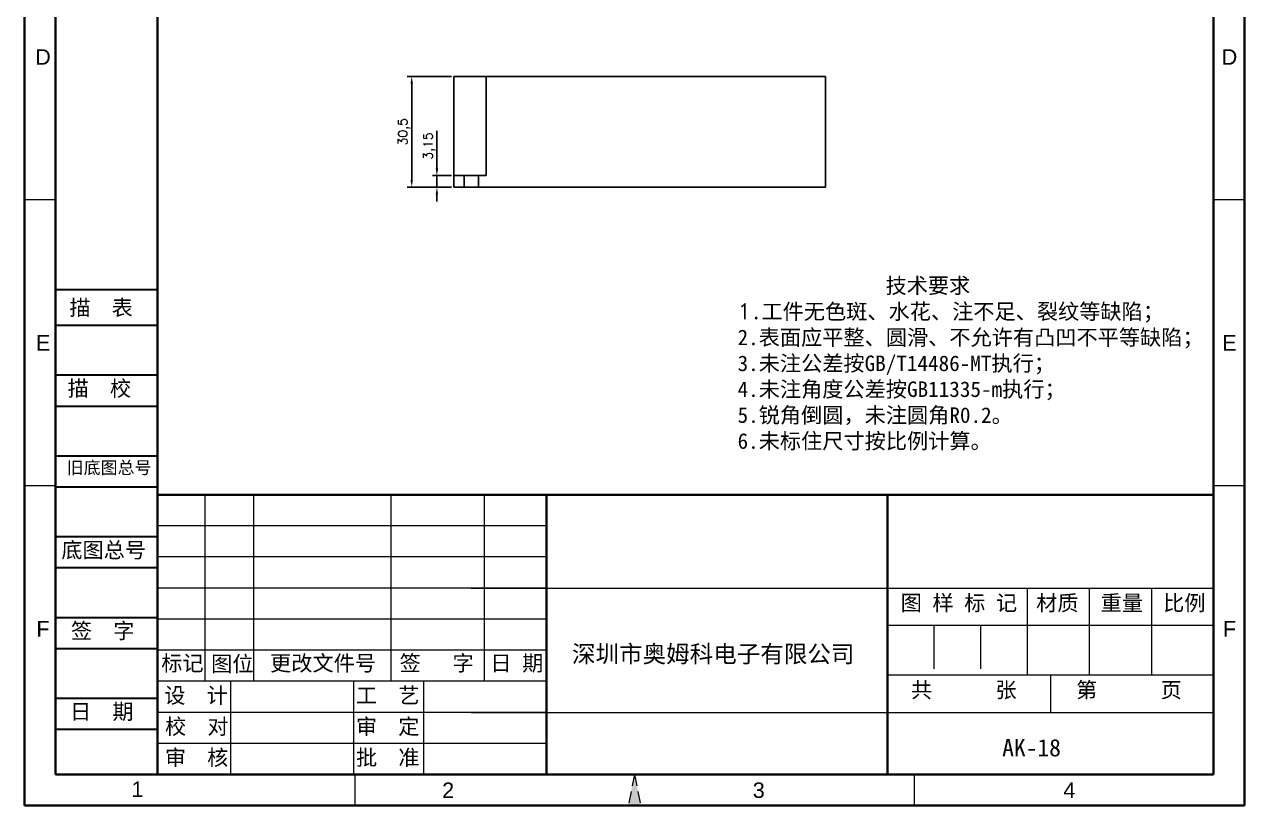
# Model space of a CAD drawing. Header units: millimetres. Extents: x 34563 to 34899, y -471 to 20.
# Drawn here: x 34562.9 to 34899.3, y -471.3 to -255.9 of the extents above; entities that cross this region are included whole.
import ezdxf
from ezdxf.enums import TextEntityAlignment as Align

# ---------------------------------------------------------------- set-up
doc = ezdxf.new("R2010")
doc.units = ezdxf.units.MM
doc.linetypes.add('ACAD_ISO10W100', pattern=[18, 12, -3, 0, -3])
doc.linetypes.add('HIDDEN2', pattern=[4.7625, 3.175, -1.5875])
for name, color, linetype, lineweight in [('dim', 82, 'Continuous', 9), ('图层1', 7, 'ACAD_ISO10W100', 15), ('图层2', 7, 'Continuous', 30), ('图层3', 7, 'Continuous', 15), ('图层4', 7, 'Continuous', 40), ('图层5', 7, 'HIDDEN2', 15)]:
    doc.layers.add(name, color=color, linetype=linetype, lineweight=lineweight)
doc.layers.add('尺寸线', color=7, linetype='Continuous')
doc.styles.get("Standard").update_dxf_attribs({"font": 'txt', "bigfont": 'gbcbig.shx'})
doc.styles.add('样式 3', font='arial.ttf', dxfattribs={"height": 3.8})
doc.dimstyles.new('ISO-25', dxfattribs={"dimtxt": 2.5, "dimasz": 2.5, "dimexe": 1.25, "dimexo": 0.625, "dimtad": 1, "dimtxsty": 'Standard', "dimcen": 2.5, "dimadec": 0, "dimazin": 0, "dimtfac": 1, "dimtmove": 0, "dimatfit": 3, "dimfxl": 0, "dimarcsym": 0})

# ---------------------------------------------------------------- blocks, each defined once
blk = doc.blocks.new('*D2664')
at = {"layer": 'Defpoints', "color": 0, "transparency": 16777216}
for p in [(34676.6, -297.63), (34681.25, -297.63), (34681.25, -300.78)]:
    blk.add_point(p, dxfattribs=at)
at = {"layer": 'dim', "color": 0, "lineweight": -2, "transparency": 16777216}
for p, q in [((34676.6, -295.63), (34676.6, -285.29)), ((34680.62, -297.63), (34675.35, -297.63)), ((34676.6, -300.78), (34676.6, -297.63)), ((34680.62, -300.78), (34675.35, -300.78)), ((34676.6, -302.78), (34676.6, -304.78))]:
    blk.add_line(p, q, dxfattribs=at)
at = {"layer": 'dim', "color": 0, "transparency": 16777216}
for points in [[(34676.27, -295.63), (34676.94, -295.63), (34676.6, -297.63)], [(34676.27, -302.78), (34676.94, -302.78), (34676.6, -300.78)]]:
    blk.add_solid(points, dxfattribs=at)
at = {"layer": 'dim', "color": 0, "transparency": 16777216, "insert": (34674.52, -289.46), "char_height": 2.5, "attachment_point": 5, "rotation": 90}
blk.add_mtext('3,15', dxfattribs=at)
blk = doc.blocks.new('*D2665')
at = {"layer": 'Defpoints', "color": 0, "transparency": 16777216}
for p in [(34669.66, -270.28), (34681.25, -270.28), (34681.25, -300.78)]:
    blk.add_point(p, dxfattribs=at)
at = {"layer": 'dim', "color": 0, "lineweight": -2, "transparency": 16777216}
for p, q in [((34680.62, -270.28), (34668.41, -270.28)), ((34669.66, -298.78), (34669.66, -272.28)), ((34680.62, -300.78), (34668.41, -300.78))]:
    blk.add_line(p, q, dxfattribs=at)
at = {"layer": 'dim', "color": 0, "transparency": 16777216}
for points in [[(34669.32, -272.28), (34669.99, -272.28), (34669.66, -270.28)], [(34669.32, -298.78), (34669.99, -298.78), (34669.66, -300.78)]]:
    blk.add_solid(points, dxfattribs=at)
at = {"layer": 'dim', "color": 0, "transparency": 16777216, "insert": (34667.57, -285.53), "char_height": 2.5, "attachment_point": 5, "rotation": 90}
blk.add_mtext('30,5', dxfattribs=at)

msp = doc.modelspace()

# ---------------------------------------------------------------- hatches: boundary and pattern name
at = {"layer": '图层5'}
msp.add_hatch(color=0, dxfattribs=at).paths.add_polyline_path([(34731.089, -462.699), (34729.326, -471.265), (34732.852, -471.265)])

# ---------------------------------------------------------------- linework, layer by layer
for p, q in [((34681.25, -300.778), (34681.25, -270.278)), ((34681.25, -270.278), (34783.75, -270.278)), ((34690.15, -297.628), (34690.15, -270.278)), ((34783.75, -270.278), (34783.75, -300.778)), ((34681.25, -297.628), (34690.15, -297.628)), ((34684.15, -297.628), (34684.15, -300.778)), ((34688.05, -297.628), (34688.05, -300.778)), ((34783.75, -300.778), (34681.25, -300.778))]:
    msp.add_line(p, q)
at = {"layer": '图层1', "color": 0}
for p, q in [((34571.418, -304.313), (34562.852, -304.313)), ((34899.326, -304.313), (34890.76, -304.313)), ((34571.418, -383.121), (34562.852, -383.121)), ((34899.326, -383.121), (34890.76, -383.121)), ((34813.665, -421.582), (34813.665, -435.288)), ((34826.514, -421.582), (34826.514, -435.288)), ((34626.147, -437.001), (34626.147, -428.435)), ((34626.147, -437.001), (34626.147, -428.435))]:
    msp.add_line(p, q, dxfattribs=at)
at = {"layer": '图层2', "color": 0}
for p, q in [((34599.534, -329.069), (34571.418, -329.069)), ((34599.534, -338.955), (34571.418, -338.955)), ((34599.534, -338.955), (34584.598, -338.955)), ((34599.534, -352.661), (34571.418, -352.661)), ((34599.534, -361.227), (34571.418, -361.227)), ((34599.534, -361.227), (34584.598, -361.227)), ((34599.534, -361.227), (34584.598, -361.227)), ((34599.534, -374.933), (34571.418, -374.933)), ((34599.534, -383.499), (34571.418, -383.499)), ((34599.534, -383.499), (34584.598, -383.499)), ((34599.534, -397.204), (34571.418, -397.204)), ((34599.534, -405.77), (34571.418, -405.77)), ((34599.534, -405.77), (34584.598, -405.77)), ((34599.534, -419.476), (34571.418, -419.476)), ((34599.534, -428.042), (34571.418, -428.042)), ((34599.534, -428.042), (34584.598, -428.042)), ((34599.534, -441.748), (34571.418, -441.748)), ((34599.534, -450.314), (34571.418, -450.314))]:
    msp.add_line(p, q, dxfattribs=at)
at = {"layer": '图层3', "color": 0}
for p, q in [((34612.709, -437.001), (34612.709, -385.605)), ((34626.147, -428.435), (34626.147, -385.605)), ((34664.03, -436.899), (34664.03, -385.605)), ((34689.728, -436.875), (34689.728, -385.605)), ((34706.86, -394.171), (34599.534, -394.171)), ((34706.86, -402.737), (34599.534, -402.737)), ((34706.86, -402.737), (34599.534, -402.737)), ((34706.86, -411.303), (34599.534, -411.303)), ((34686.056, -411.303), (34890.76, -411.303)), ((34839.364, -411.303), (34839.364, -435.288)), ((34856.496, -411.303), (34856.496, -435.288)), ((34873.628, -411.303), (34873.628, -435.288)), ((34706.86, -419.869), (34599.534, -419.869)), ((34890.76, -421.582), (34800.816, -421.582)), ((34839.364, -421.582), (34839.364, -435.288)), ((34706.86, -428.435), (34599.534, -428.435)), ((34706.86, -437.001), (34599.534, -437.001)), ((34619.768, -462.699), (34619.768, -437.001)), ((34653.712, -462.699), (34653.712, -436.899)), ((34673.031, -462.597), (34673.031, -436.899)), ((34890.76, -435.288), (34800.816, -435.288)), ((34845.788, -435.288), (34845.788, -445.567)), ((34706.86, -445.567), (34599.534, -445.567)), ((34706.86, -445.567), (34600, -445.567)), ((34686.056, -445.567), (34890.76, -445.567)), ((34599.534, -450.314), (34599.291, -450.314)), ((34706.86, -454.133), (34599.534, -454.133)), ((34653.994, -462.699), (34653.994, -471.265)), ((34808.183, -462.699), (34808.183, -471.265)), ((34808.183, -462.699), (34808.183, -471.265))]:
    msp.add_line(p, q, dxfattribs=at)
at = {"layer": '图层4', "color": 0}
for p, q in [((34599.534, -462.699), (34599.534, 11.688)), ((34599.534, -385.605), (34599.534, -462.699)), ((34890.76, -385.605), (34599.534, -385.605)), ((34761.871, -385.605), (34607.682, -385.605)), ((34706.86, -462.699), (34706.86, -385.605)), ((34800.816, -462.699), (34800.816, -385.605)), ((34599.534, -421.582), (34599.534, -462.699))]:
    msp.add_line(p, q, dxfattribs=at)
at = {"layer": '图层5', "color": 0}
for p, q in [((34706.86, -437.001), (34599.534, -437.001)), ((34731.089, -462.699), (34729.326, -471.265)), ((34731.089, -462.699), (34732.852, -471.265))]:
    msp.add_line(p, q, dxfattribs=at)
at = {"layer": '尺寸线', "color": 0, "lineweight": 40}
for p, q in [((34562.852, 20.254), (34562.852, -471.265)), ((34899.326, 20.254), (34899.326, -471.265)), ((34571.418, 11.688), (34571.418, -462.699)), ((34890.76, 11.688), (34890.76, -462.699)), ((34571.418, -462.699), (34890.76, -462.699)), ((34562.852, -471.265), (34899.326, -471.265))]:
    msp.add_line(p, q, dxfattribs=at)

# ---------------------------------------------------------------- texts
at = {"layer": '图层1', "color": 0, "style": '样式 3'}
for s, p in [('D', (34567.977, -264.909)), ('D', (34895.15, -264.909)), ('E', (34567.977, -343.717)), ('E', (34895.15, -343.717)), ('F', (34567.977, -422.524)), ('F', (34895.15, -422.524))]:
    msp.add_text(s, height=4.283, dxfattribs=at).set_placement(p, align=Align.MIDDLE)
at = {"layer": '图层1', "color": 0, "attachment_point": 1}
for s, insert, char_height, width in [('{\\fSimSun|b0|i0|c134|p2;图 样 标 记}', (34804.495, -413.247), 4.28302, 53.13738), ('{\\fSimSun|b0|i0|c134|p2;材质 }', (34841.851, -413.265), 4.28302, 35.72091), ('{\\fSimSun|b0|i0|c134|p2;深圳市奥姆科电子有限公司}', (34713.849, -427.085), 4.75891, 89.92113), ('{\\fSimSun|b0|i0|c134|p2;标记}', (34600.585, -429.856), 4.28302, 11.99246), ('{\\fSimSun|b0|i0|c134|p2;图位}', (34614.34, -430.029), 4.28302, 11.99246), ('{\\fSimSun|b0|i0|c134|p2;更改文件号}', (34630.601, -429.856), 4.28302, 35.72091), ('{\\fSimSun|b0|i0|c134|p2;AK-18}', (34832.489, -452.929), 4.75891, 59.04154), ('{\\fSimSun|b0|i0|c134|p2;审  核}', (34601.593, -455.878), 4.28302, 34.73239), ('{\\fSimSun|b0|i0|c134|p2;批  准}', (34654.286, -455.878), 4.28302, 35.72091)]:
    msp.add_mtext(s, dxfattribs=dict(at, insert=insert, char_height=char_height, width=width))
at = {"layer": '图层2', "color": 0, "attachment_point": 1}
for s, insert, char_height, width in [('{\\fSimSun|b0|i0|c134|p2;描\\fSimSun|b0|i0|c0|p2;  \\fSimSun|b0|i0|c134|p2;表}', (34575.246, -331.86), 4.28297, 47.9936), ('{\\fSimSun|b0|i0|c134|p2;描\\fSimSun|b0|i0|c0|p2;  \\fSimSun|b0|i0|c134|p2;校}', (34574.758, -354.131), 4.28297, 47.9936), ('{\\fSimSun|b0|i0|c134|p2;旧底图总号}', (34574.517, -376.403), 3.42642, 47.9936), ('{\\fSimSun|b0|i0|c134|p2;底图总号}', (34573.031, -398.674), 4.28297, 47.9936), ('{\\fSimSun|b0|i0|c134|p2;重量 }', (34859.635, -413.265), 4.28302, 35.72091), ('{\\fSimSun|b0|i0|c134|p2;比例 }', (34876.866, -413.265), 4.28302, 35.72091), ('{\\fSimSun|b0|i0|c134|p2;签\\fSimSun|b0|i0|c0|p2;  \\fSimSun|b0|i0|c134|p2;字}', (34575.684, -420.946), 4.28297, 47.9936), ('{\\fSimSun|b0|i0|c134|p2;签   字}', (34666.317, -429.856), 4.28302, 35.72091), ('{\\fSimSun|b0|i0|c134|p2;日 期}', (34691.336, -429.856), 4.28302, 35.72091), ('{\\fSimSun|b0|i0|c134|p2;共      张}', (34807.318, -437.232), 4.28302, 47.38766), ('{\\fSimSun|b0|i0|c134|p2;第      页}', (34852.86, -437.232), 4.28302, 43.98508), ('{\\fSimSun|b0|i0|c134|p2;设  计}', (34601.427, -438.745), 4.28302, 33.20026), ('{\\fSimSun|b0|i0|c134|p2;工  艺}', (34654.286, -438.745), 4.28302, 35.72091), ('{\\fSimSun|b0|i0|c134|p2;日\\fSimSun|b0|i0|c0|p2;  \\fSimSun|b0|i0|c134|p2;期}', (34575.44, -443.217), 4.28297, 47.9936), ('{\\fSimSun|b0|i0|c134|p2;校  对}', (34601.634, -447.312), 4.28302, 31.05498), ('{\\fSimSun|b0|i0|c134|p2;审  定}', (34654.286, -447.312), 4.28302, 35.72091)]:
    msp.add_mtext(s, dxfattribs=dict(at, insert=insert, char_height=char_height, width=width))
at = {"layer": '图层3', "color": 0, "insert": (34759.512, -325.789), "char_height": 4.28302, "width": 202.86245, "attachment_point": 1}
msp.add_mtext('{\\fSimSun|b0|i0|c134|p54;              技术要求\\P}1{\\fSimSun|b0|i0|c134|p54;.工件无色斑、水花、注不足、裂纹等缺陷；\\P2.表面应平整、圆滑、不允许有凸凹不平等缺陷；\\P3.未注公差按GB/T14486-MT执行；\\P4.未注角度公差按GB11335-m执行；\\P5.锐角倒圆，未注圆角R0.2。}\\P{\\fSimSun|b0|i0|c134|p2;6.未标住尺寸按比例计算。}', dxfattribs=at)
at = {"layer": '图层5', "color": 0, "style": '样式 3'}
for s, p in [('1', (34594.032, -466.758)), ('2', (34679.693, -467.014)), ('3', (34765.353, -467.014)), ('4', (34851.013, -467.014))]:
    msp.add_text(s, height=4.283, dxfattribs=at).set_placement(p, align=Align.MIDDLE)

# ---------------------------------------------------------------- dimensions: what is measured, and where the dimension line sits
at = {"layer": 'dim'}
for base, p2, picture, middle in [((34669.658, -270.278), (34681.25, -270.278), '*D2665', (34667.574, -285.528)), ((34676.603, -297.628), (34681.25, -297.628), '*D2664', (34674.52, -289.461))]:
    dim = msp.add_linear_dim(base=base, p1=(34681.25, -300.778), p2=p2, angle=90, dimstyle='ISO-25', override={"dimasz": 2}, dxfattribs=at)
    dim.commit()
    dim.dimension.update_dxf_attribs({"geometry": picture, "text_midpoint": middle})

doc.saveas('drawing.dxf')
